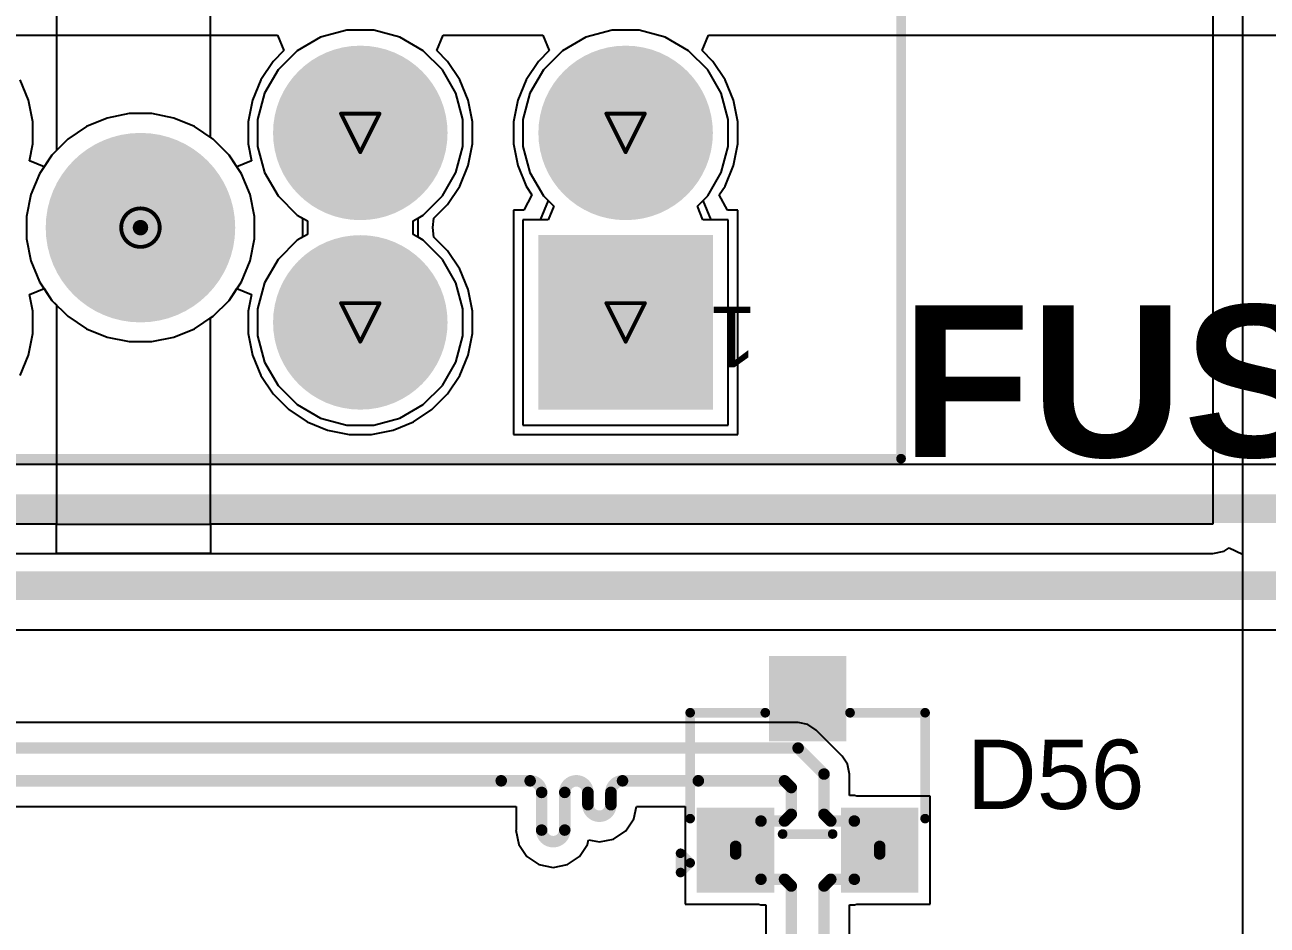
# Model space of a CAD drawing. Header units: inches. Extents: x 0 to 5379, y 0 to 5429.
# Drawn here: x 222.07 to 238.45, y 17.57 to 29.45 of the extents above; entities that cross this region are included whole.
import ezdxf

# ---------------------------------------------------------------- set-up
doc = ezdxf.new("R2010")
doc.units = ezdxf.units.IN
for name, color, linetype in [('Bottom Layer', 5, 'Continuous'), ('Bottom Solder', 6, 'Continuous'), ('Drill Drawing', 1, 'Continuous'), ('GND01', 16, 'Continuous'), ('GND02', 76, 'Continuous'), ('Multi-Layer', 9, 'Continuous'), ('Pad Holes', 156, 'Continuous'), ('PWR', 156, 'Continuous'), ('SIG 01', 90, 'Continuous'), ('Top Layer', 1, 'Continuous'), ('Top Overlay', 2, 'Continuous'), ('Top Paste', 8, 'Continuous'), ('Top Solder', 216, 'Continuous')]:
    doc.layers.add(name, color=color, linetype=linetype)
doc.styles.add('Arial', font='', dxfattribs={"height": 0.2})
doc.styles.add('Arial_Bold', font='', dxfattribs={"height": 0.2})
doc.styles.get('Arial').set_extended_font_data('Arial')
doc.styles.get('Arial_Bold').set_extended_font_data('Arial', bold=True)

# ---------------------------------------------------------------- blocks, each defined once
blk = doc.blocks.new('178_6165_0002_15')
at = {"layer": 'Bottom Layer'}
blk.add_hatch(color=5, dxfattribs=at).paths.add_polyline_path([(-7.5, 2.35), (-5.3, 2.35), (-5.3, 0.15), (-7.5, 0.15)])
h = blk.add_hatch(color=5, dxfattribs=at)
edge = h.paths.add_edge_path()
edge.add_arc((-2.9, 1.25), 1.1, 0, 360)
h = blk.add_hatch(color=5, dxfattribs=at)
edge = h.paths.add_edge_path()
edge.add_arc((-6.4, -1.25), 1.1, 0, 360)
h = blk.add_hatch(color=5, dxfattribs=at)
edge = h.paths.add_edge_path()
edge.add_arc((-2.9, -1.25), 1.1, 0, 360)
at = {"layer": 'Bottom Solder'}
blk.add_hatch(color=6, dxfattribs=at).paths.add_polyline_path([(-7.551, 2.401), (-5.249, 2.401), (-5.249, 0.099), (-7.551, 0.099)])
h = blk.add_hatch(color=6, dxfattribs=at)
edge = h.paths.add_edge_path()
edge.add_arc((-2.9, 1.25), 1.151, 0, 360)
h = blk.add_hatch(color=6, dxfattribs=at)
edge = h.paths.add_edge_path()
edge.add_arc((0, 0), 0.102, 0, 360)
h = blk.add_hatch(color=6, dxfattribs=at)
edge = h.paths.add_edge_path()
edge.add_arc((-6.4, -1.25), 1.151, 0, 360)
h = blk.add_hatch(color=6, dxfattribs=at)
edge = h.paths.add_edge_path()
edge.add_arc((-2.9, -1.25), 1.151, 0, 360)
at = {"layer": 'GND01'}
blk.add_hatch(color=16, dxfattribs=at).paths.add_polyline_path([(-7.5, 2.35), (-5.3, 2.35), (-5.3, 0.15), (-7.5, 0.15)])
h = blk.add_hatch(color=16, dxfattribs=at)
edge = h.paths.add_edge_path()
edge.add_arc((-2.9, 1.25), 1.1, 0, 360)
h = blk.add_hatch(color=16, dxfattribs=at)
edge = h.paths.add_edge_path()
edge.add_arc((-6.4, -1.25), 1.1, 0, 360)
h = blk.add_hatch(color=16, dxfattribs=at)
edge = h.paths.add_edge_path()
edge.add_arc((-2.9, -1.25), 1.1, 0, 360)
at = {"layer": 'GND02'}
blk.add_hatch(color=76, dxfattribs=at).paths.add_polyline_path([(-7.5, 2.35), (-5.3, 2.35), (-5.3, 0.15), (-7.5, 0.15)])
h = blk.add_hatch(color=76, dxfattribs=at)
edge = h.paths.add_edge_path()
edge.add_arc((-2.9, 1.25), 1.1, 0, 360)
h = blk.add_hatch(color=76, dxfattribs=at)
edge = h.paths.add_edge_path()
edge.add_arc((-6.4, -1.25), 1.1, 0, 360)
h = blk.add_hatch(color=76, dxfattribs=at)
edge = h.paths.add_edge_path()
edge.add_arc((-2.9, -1.25), 1.1, 0, 360)
at = {"layer": 'Multi-Layer'}
blk.add_hatch(color=9, dxfattribs=at).paths.add_polyline_path([(-7.5, 2.35), (-5.3, 2.35), (-5.3, 0.15), (-7.5, 0.15)])
h = blk.add_hatch(color=9, dxfattribs=at)
edge = h.paths.add_edge_path()
edge.add_arc((-2.9, 1.25), 1.1, 0, 360)
h = blk.add_hatch(color=9, dxfattribs=at)
edge = h.paths.add_edge_path()
edge.add_arc((-6.4, -1.25), 1.1, 0, 360)
h = blk.add_hatch(color=9, dxfattribs=at)
edge = h.paths.add_edge_path()
edge.add_arc((-2.9, -1.25), 1.1, 0, 360)
at = {"layer": 'Pad Holes'}
h = blk.add_hatch(color=7, dxfattribs=at)
edge = h.paths.add_edge_path()
edge.add_arc((-6.4, 1.25), 0.75, 0, 360)
h = blk.add_hatch(color=7, dxfattribs=at)
edge = h.paths.add_edge_path()
edge.add_arc((-2.9, 1.25), 0.75, 0, 360)
h = blk.add_hatch(color=7, dxfattribs=at)
edge = h.paths.add_edge_path()
edge.add_arc((0, 0), 1.25, 0, 360)
h = blk.add_hatch(color=7, dxfattribs=at)
edge = h.paths.add_edge_path()
edge.add_arc((-6.4, -1.25), 0.75, 0, 360)
h = blk.add_hatch(color=7, dxfattribs=at)
edge = h.paths.add_edge_path()
edge.add_arc((-2.9, -1.25), 0.75, 0, 360)
at = {"layer": 'PWR'}
blk.add_hatch(color=156, dxfattribs=at).paths.add_polyline_path([(-7.5, 2.35), (-5.3, 2.35), (-5.3, 0.15), (-7.5, 0.15)])
h = blk.add_hatch(color=156, dxfattribs=at)
edge = h.paths.add_edge_path()
edge.add_arc((-2.9, 1.25), 1.1, 0, 360)
h = blk.add_hatch(color=156, dxfattribs=at)
edge = h.paths.add_edge_path()
edge.add_arc((-6.4, -1.25), 1.1, 0, 360)
h = blk.add_hatch(color=156, dxfattribs=at)
edge = h.paths.add_edge_path()
edge.add_arc((-2.9, -1.25), 1.1, 0, 360)
at = {"layer": 'SIG 01'}
blk.add_hatch(color=90, dxfattribs=at).paths.add_polyline_path([(-7.5, 2.35), (-5.3, 2.35), (-5.3, 0.15), (-7.5, 0.15)])
h = blk.add_hatch(color=90, dxfattribs=at)
edge = h.paths.add_edge_path()
edge.add_arc((-2.9, 1.25), 1.1, 0, 360)
h = blk.add_hatch(color=90, dxfattribs=at)
edge = h.paths.add_edge_path()
edge.add_arc((-6.4, -1.25), 1.1, 0, 360)
h = blk.add_hatch(color=90, dxfattribs=at)
edge = h.paths.add_edge_path()
edge.add_arc((-2.9, -1.25), 1.1, 0, 360)
at = {"layer": 'Top Layer'}
blk.add_hatch(color=1, dxfattribs=at).paths.add_polyline_path([(-7.5, 2.35), (-5.3, 2.35), (-5.3, 0.15), (-7.5, 0.15)])
h = blk.add_hatch(color=1, dxfattribs=at)
edge = h.paths.add_edge_path()
edge.add_arc((-2.9, 1.25), 1.1, 0, 360)
h = blk.add_hatch(color=1, dxfattribs=at)
edge = h.paths.add_edge_path()
edge.add_arc((-6.4, -1.25), 1.1, 0, 360)
h = blk.add_hatch(color=1, dxfattribs=at)
edge = h.paths.add_edge_path()
edge.add_arc((-2.9, -1.25), 1.1, 0, 360)
at = {"layer": 'Top Solder'}
blk.add_hatch(color=216, dxfattribs=at).paths.add_polyline_path([(-7.551, 2.401), (-5.249, 2.401), (-5.249, 0.099), (-7.551, 0.099)])
h = blk.add_hatch(color=216, dxfattribs=at)
edge = h.paths.add_edge_path()
edge.add_arc((-2.9, 1.25), 1.151, 0, 360)
h = blk.add_hatch(color=216, dxfattribs=at)
edge = h.paths.add_edge_path()
edge.add_arc((0, 0), 0.102, 0, 360)
h = blk.add_hatch(color=216, dxfattribs=at)
edge = h.paths.add_edge_path()
edge.add_arc((-6.4, -1.25), 1.151, 0, 360)
h = blk.add_hatch(color=216, dxfattribs=at)
edge = h.paths.add_edge_path()
edge.add_arc((-2.9, -1.25), 1.151, 0, 360)
at = {"layer": 'Top Overlay'}
for points in [[(10.033, 3.048, 0.127, 0.127, 0), (-10.033, 3.048, 0.127, 0.127, 0)], [(-10.033, 3.048, 0.127, 0.127, 0), (-10.033, -3.048, 0.127, 0.127, 0)]]:
    blk.add_lwpolyline(points, format="xyseb", dxfattribs=at)
blk.add_lwpolyline([(-10.065, 3.048, 0.0635, 0.0635, 1), (-10.001, 3.048, 0.0635, 0.0635, 1)], format="xyseb", close=True, dxfattribs=at)
blk.add_lwpolyline([(-10.065, 3.048, 0.0635, 0.0635, 1), (-10.001, 3.048, 0.0635, 0.0635, 1)], format="xyseb", close=True, dxfattribs=at)
at = {"layer": 'Top Overlay', "style": 'Arial'}
blk.add_text('1', height=0.8, dxfattribs=at).set_placement((-8.128, 1.041))
blk = doc.blocks.new('SOT_23_880')
at = {"layer": 'Top Layer'}
for points in [[(-0.41, 1.46), (0.41, 1.46), (0.41, 0.54), (-0.41, 0.54)], [(-1.36, -0.54), (-0.54, -0.54), (-0.54, -1.46), (-1.36, -1.46)], [(0.54, -0.54), (1.36, -0.54), (1.36, -1.46), (0.54, -1.46)]]:
    blk.add_hatch(color=1, dxfattribs=at).paths.add_polyline_path(points)
at = {"layer": 'Top Paste'}
for points in [[(-0.41, 1.46), (0.41, 1.46), (0.41, 0.54), (-0.41, 0.54)], [(-1.36, -0.54), (-0.54, -0.54), (-0.54, -1.46), (-1.36, -1.46)], [(0.54, -0.54), (1.36, -0.54), (1.36, -1.46), (0.54, -1.46)]]:
    blk.add_hatch(color=8, dxfattribs=at).paths.add_polyline_path(points)
at = {"layer": 'Top Solder'}
for points in [[(-0.512, 1.562), (0.512, 1.562), (0.512, 0.438), (-0.512, 0.438)], [(-1.462, -0.438), (-0.438, -0.438), (-0.438, -1.562), (-1.462, -1.562)], [(0.438, -0.438), (1.462, -0.438), (1.462, -1.562), (0.438, -1.562)]]:
    blk.add_hatch(color=216, dxfattribs=at).paths.add_polyline_path(points)
at = {"layer": 'Top Overlay'}
for points in [[(-1.549, -0.584, 0.127, 0.127, 0), (-1.549, 0.813, 0.127, 0.127, 0)], [(-1.549, 0.813, 0.127, 0.127, 0), (-0.559, 0.813, 0.127, 0.127, 0)], [(0.559, 0.813, 0.127, 0.127, 0), (1.549, 0.813, 0.127, 0.127, 0)], [(1.549, -0.584, 0.127, 0.127, 0), (1.549, 0.813, 0.127, 0.127, 0)], [(-0.33, -0.787, 0.127, 0.127, 0), (0.33, -0.787, 0.127, 0.127, 0)], [(-1.676, -1.041, 0.127, 0.127, 0), (-1.549, -1.168, 0.127, 0.127, 0)], [(-1.676, -1.295, 0.127, 0.127, 0), (-1.676, -1.041, 0.127, 0.127, 0)], [(-1.676, -1.295, 0.127, 0.127, 0), (-1.549, -1.168, 0.127, 0.127, 0)]]:
    blk.add_lwpolyline(points, format="xyseb", dxfattribs=at)
for points in [[(-1.581, 0.813, 0.0635, 0.0635, 1), (-1.518, 0.813, 0.0635, 0.0635, 1)], [(-1.581, 0.813, 0.0635, 0.0635, 1), (-1.518, 0.813, 0.0635, 0.0635, 1)], [(-0.591, 0.813, 0.0635, 0.0635, 1), (-0.527, 0.813, 0.0635, 0.0635, 1)], [(0.527, 0.813, 0.0635, 0.0635, 1), (0.591, 0.813, 0.0635, 0.0635, 1)], [(1.518, 0.813, 0.0635, 0.0635, 1), (1.581, 0.813, 0.0635, 0.0635, 1)], [(1.518, 0.813, 0.0635, 0.0635, 1), (1.581, 0.813, 0.0635, 0.0635, 1)], [(-1.581, -0.584, 0.0635, 0.0635, 1), (-1.518, -0.584, 0.0635, 0.0635, 1)], [(1.518, -0.584, 0.0635, 0.0635, 1), (1.581, -0.584, 0.0635, 0.0635, 1)], [(-0.362, -0.787, 0.0635, 0.0635, 1), (-0.298, -0.787, 0.0635, 0.0635, 1)], [(0.298, -0.787, 0.0635, 0.0635, 1), (0.362, -0.787, 0.0635, 0.0635, 1)], [(-1.708, -1.041, 0.0635, 0.0635, 1), (-1.645, -1.041, 0.0635, 0.0635, 1)], [(-1.708, -1.041, 0.0635, 0.0635, 1), (-1.645, -1.041, 0.0635, 0.0635, 1)], [(-1.581, -1.168, 0.0635, 0.0635, 1), (-1.518, -1.168, 0.0635, 0.0635, 1)], [(-1.581, -1.168, 0.0635, 0.0635, 1), (-1.518, -1.168, 0.0635, 0.0635, 1)], [(-1.708, -1.295, 0.0635, 0.0635, 1), (-1.645, -1.295, 0.0635, 0.0635, 1)], [(-1.708, -1.295, 0.0635, 0.0635, 1), (-1.645, -1.295, 0.0635, 0.0635, 1)]]:
    blk.add_lwpolyline(points, format="xyseb", close=True, dxfattribs=at)

msp = doc.modelspace()

# ---------------------------------------------------------------- linework, layer by layer
at = {"layer": 'Bottom Layer'}
for p, q in [((226.314, 29.375), (225.969, 29.283)), ((226.67, 29.375), (226.314, 29.375)), ((227.014, 29.283), (226.67, 29.375)), ((229.814, 29.375), (229.469, 29.283)), ((230.17, 29.375), (229.814, 29.375)), ((230.515, 29.283), (230.17, 29.375)), ((225.969, 29.283), (225.66, 29.104)), ((227.323, 29.104), (227.014, 29.283)), ((229.469, 29.283), (229.161, 29.104)), ((230.823, 29.104), (230.515, 29.283)), ((225.66, 29.104), (225.408, 28.852)), ((227.575, 28.852), (227.323, 29.104)), ((229.161, 29.104), (228.908, 28.852)), ((231.075, 28.852), (230.823, 29.104)), ((225.408, 28.852), (225.23, 28.544)), ((227.754, 28.544), (227.575, 28.852)), ((228.908, 28.852), (228.73, 28.544)), ((231.254, 28.544), (231.075, 28.852)), ((225.23, 28.544), (225.138, 28.199)), ((227.846, 28.199), (227.754, 28.544)), ((228.73, 28.544), (228.638, 28.199)), ((231.346, 28.199), (231.254, 28.544)), ((223.153, 28.217), (222.879, 28.104)), ((223.444, 28.275), (223.153, 28.217)), ((223.74, 28.275), (223.444, 28.275)), ((224.031, 28.217), (223.74, 28.275)), ((224.304, 28.104), (224.031, 28.217)), ((225.138, 28.199), (225.138, 27.843)), ((227.846, 27.843), (227.846, 28.199)), ((228.638, 28.199), (228.638, 27.843)), ((231.346, 27.843), (231.346, 28.199)), ((222.879, 28.104), (222.633, 27.939)), ((224.551, 27.939), (224.304, 28.104)), ((222.633, 27.939), (222.424, 27.729)), ((224.76, 27.729), (224.551, 27.939)), ((222.424, 27.729), (222.259, 27.483)), ((224.925, 27.483), (224.76, 27.729)), ((225.138, 27.843), (225.23, 27.498)), ((227.754, 27.498), (227.846, 27.843)), ((228.638, 27.843), (228.73, 27.498)), ((231.254, 27.498), (231.346, 27.843)), ((222.259, 27.483), (222.146, 27.209)), ((225.038, 27.209), (224.925, 27.483)), ((225.23, 27.498), (225.408, 27.19)), ((227.575, 27.19), (227.754, 27.498)), ((228.73, 27.498), (228.908, 27.19)), ((231.075, 27.19), (231.254, 27.498)), ((222.146, 27.209), (222.088, 26.919)), ((225.096, 26.919), (225.038, 27.209)), ((225.408, 27.19), (225.66, 26.937)), ((227.323, 26.937), (227.575, 27.19)), ((228.908, 27.19), (229.045, 27.053)), ((229.045, 27.053), (228.972, 26.875)), ((230.938, 27.053), (231.075, 27.19)), ((231.012, 26.875), (230.938, 27.053)), ((222.088, 26.919), (222.088, 26.623)), ((225.096, 26.623), (225.096, 26.919)), ((225.66, 26.937), (225.795, 26.86)), ((227.189, 26.86), (227.323, 26.937)), ((225.795, 26.86), (225.795, 26.682)), ((227.189, 26.682), (227.189, 26.86)), ((228.972, 26.875), (228.638, 26.875)), ((228.638, 26.875), (228.638, 24.167)), ((231.346, 26.875), (231.012, 26.875)), ((231.346, 24.167), (231.346, 26.875)), ((222.088, 26.623), (222.146, 26.332)), ((225.038, 26.332), (225.096, 26.623)), ((225.66, 26.604), (225.408, 26.352)), ((225.795, 26.682), (225.66, 26.604)), ((227.323, 26.604), (227.189, 26.682)), ((227.575, 26.352), (227.323, 26.604)), ((222.146, 26.332), (222.259, 26.058)), ((224.925, 26.058), (225.038, 26.332)), ((225.408, 26.352), (225.23, 26.043)), ((227.754, 26.043), (227.575, 26.352)), ((222.259, 26.058), (222.424, 25.812)), ((224.76, 25.812), (224.925, 26.058)), ((225.23, 26.043), (225.138, 25.699)), ((227.846, 25.699), (227.754, 26.043)), ((222.424, 25.812), (222.633, 25.602)), ((224.551, 25.602), (224.76, 25.812)), ((222.633, 25.602), (222.879, 25.438)), ((224.304, 25.438), (224.551, 25.602)), ((225.138, 25.699), (225.138, 25.343)), ((227.846, 25.343), (227.846, 25.699)), ((222.879, 25.438), (223.153, 25.324)), ((224.031, 25.324), (224.304, 25.438)), ((223.153, 25.324), (223.444, 25.267)), ((223.444, 25.267), (223.74, 25.267)), ((223.74, 25.267), (224.031, 25.324)), ((225.138, 25.343), (225.23, 24.998)), ((227.754, 24.998), (227.846, 25.343)), ((225.23, 24.998), (225.408, 24.689)), ((227.575, 24.689), (227.754, 24.998)), ((225.408, 24.689), (225.66, 24.437)), ((227.323, 24.437), (227.575, 24.689)), ((225.66, 24.437), (225.969, 24.259)), ((227.014, 24.259), (227.323, 24.437)), ((225.969, 24.259), (226.314, 24.167)), ((226.67, 24.167), (227.014, 24.259)), ((226.314, 24.167), (226.67, 24.167)), ((228.638, 24.167), (231.346, 24.167))]:
    msp.add_line(p, q, dxfattribs=at)
at = {"layer": 'Drill Drawing'}
for points in [[(226.238, 28.275, 0.0508, 0.0508, 0), (226.746, 28.275, 0.0508, 0.0508, 0)], [(226.238, 28.275, 0.0508, 0.0508, 0), (226.492, 27.767, 0.0508, 0.0508, 0)], [(226.492, 27.767, 0.0508, 0.0508, 0), (226.746, 28.275, 0.0508, 0.0508, 0)], [(229.738, 28.275, 0.0508, 0.0508, 0), (230.246, 28.275, 0.0508, 0.0508, 0)], [(229.738, 28.275, 0.0508, 0.0508, 0), (229.992, 27.767, 0.0508, 0.0508, 0)], [(229.992, 27.767, 0.0508, 0.0508, 0), (230.246, 28.275, 0.0508, 0.0508, 0)], [(226.238, 25.775, 0.0508, 0.0508, 0), (226.746, 25.775, 0.0508, 0.0508, 0)], [(226.238, 25.775, 0.0508, 0.0508, 0), (226.492, 25.267, 0.0508, 0.0508, 0)], [(226.492, 25.267, 0.0508, 0.0508, 0), (226.746, 25.775, 0.0508, 0.0508, 0)], [(229.738, 25.775, 0.0508, 0.0508, 0), (230.246, 25.775, 0.0508, 0.0508, 0)], [(229.738, 25.775, 0.0508, 0.0508, 0), (229.992, 25.267, 0.0508, 0.0508, 0)], [(229.992, 25.267, 0.0508, 0.0508, 0), (230.246, 25.775, 0.0508, 0.0508, 0)]]:
    msp.add_lwpolyline(points, format="xyseb", dxfattribs=at)
for points in [[(226.225, 28.275, 0.0254, 0.0254, 1), (226.25, 28.275, 0.0254, 0.0254, 1)], [(226.225, 28.275, 0.0254, 0.0254, 1), (226.25, 28.275, 0.0254, 0.0254, 1)], [(226.733, 28.275, 0.0254, 0.0254, 1), (226.758, 28.275, 0.0254, 0.0254, 1)], [(226.733, 28.275, 0.0254, 0.0254, 1), (226.758, 28.275, 0.0254, 0.0254, 1)], [(229.725, 28.275, 0.0254, 0.0254, 1), (229.751, 28.275, 0.0254, 0.0254, 1)], [(229.725, 28.275, 0.0254, 0.0254, 1), (229.751, 28.275, 0.0254, 0.0254, 1)], [(230.233, 28.275, 0.0254, 0.0254, 1), (230.259, 28.275, 0.0254, 0.0254, 1)], [(230.233, 28.275, 0.0254, 0.0254, 1), (230.259, 28.275, 0.0254, 0.0254, 1)], [(226.479, 27.767, 0.0254, 0.0254, 1), (226.504, 27.767, 0.0254, 0.0254, 1)], [(226.479, 27.767, 0.0254, 0.0254, 1), (226.504, 27.767, 0.0254, 0.0254, 1)], [(229.979, 27.767, 0.0254, 0.0254, 1), (230.005, 27.767, 0.0254, 0.0254, 1)], [(229.979, 27.767, 0.0254, 0.0254, 1), (230.005, 27.767, 0.0254, 0.0254, 1)], [(223.846, 26.771, 0.0508, 0.0508, 1), (223.338, 26.771, 0.0508, 0.0508, 1)], [(223.325, 26.771, 0.0254, 0.0254, 1), (223.351, 26.771, 0.0254, 0.0254, 1)], [(223.833, 26.771, 0.0254, 0.0254, 1), (223.859, 26.771, 0.0254, 0.0254, 1)], [(226.225, 25.775, 0.0254, 0.0254, 1), (226.25, 25.775, 0.0254, 0.0254, 1)], [(226.225, 25.775, 0.0254, 0.0254, 1), (226.25, 25.775, 0.0254, 0.0254, 1)], [(226.733, 25.775, 0.0254, 0.0254, 1), (226.758, 25.775, 0.0254, 0.0254, 1)], [(226.733, 25.775, 0.0254, 0.0254, 1), (226.758, 25.775, 0.0254, 0.0254, 1)], [(229.725, 25.775, 0.0254, 0.0254, 1), (229.751, 25.775, 0.0254, 0.0254, 1)], [(229.725, 25.775, 0.0254, 0.0254, 1), (229.751, 25.775, 0.0254, 0.0254, 1)], [(230.233, 25.775, 0.0254, 0.0254, 1), (230.259, 25.775, 0.0254, 0.0254, 1)], [(230.233, 25.775, 0.0254, 0.0254, 1), (230.259, 25.775, 0.0254, 0.0254, 1)], [(226.479, 25.267, 0.0254, 0.0254, 1), (226.504, 25.267, 0.0254, 0.0254, 1)], [(226.479, 25.267, 0.0254, 0.0254, 1), (226.504, 25.267, 0.0254, 0.0254, 1)], [(229.979, 25.267, 0.0254, 0.0254, 1), (230.005, 25.267, 0.0254, 0.0254, 1)], [(229.979, 25.267, 0.0254, 0.0254, 1), (230.005, 25.267, 0.0254, 0.0254, 1)]]:
    msp.add_lwpolyline(points, format="xyseb", close=True, dxfattribs=at)
at = {"layer": 'GND01'}
for p, q in [((226.314, 29.375), (225.969, 29.283)), ((226.67, 29.375), (226.314, 29.375)), ((227.014, 29.283), (226.67, 29.375)), ((229.814, 29.375), (229.469, 29.283)), ((230.17, 29.375), (229.814, 29.375)), ((230.515, 29.283), (230.17, 29.375)), ((225.969, 29.283), (225.66, 29.104)), ((227.323, 29.104), (227.014, 29.283)), ((229.469, 29.283), (229.161, 29.104)), ((230.823, 29.104), (230.515, 29.283)), ((225.66, 29.104), (225.408, 28.852)), ((227.575, 28.852), (227.323, 29.104)), ((229.161, 29.104), (228.908, 28.852)), ((231.075, 28.852), (230.823, 29.104)), ((225.408, 28.852), (225.23, 28.544)), ((227.754, 28.544), (227.575, 28.852)), ((228.908, 28.852), (228.73, 28.544)), ((231.254, 28.544), (231.075, 28.852)), ((225.23, 28.544), (225.138, 28.199)), ((227.846, 28.199), (227.754, 28.544)), ((228.73, 28.544), (228.638, 28.199)), ((231.346, 28.199), (231.254, 28.544)), ((223.153, 28.217), (222.879, 28.104)), ((223.444, 28.275), (223.153, 28.217)), ((223.74, 28.275), (223.444, 28.275)), ((224.031, 28.217), (223.74, 28.275)), ((224.304, 28.104), (224.031, 28.217)), ((225.138, 28.199), (225.138, 27.843)), ((227.846, 27.843), (227.846, 28.199)), ((228.638, 28.199), (228.638, 27.843)), ((231.346, 27.843), (231.346, 28.199)), ((222.879, 28.104), (222.633, 27.939)), ((224.551, 27.939), (224.304, 28.104)), ((222.633, 27.939), (222.424, 27.729)), ((224.76, 27.729), (224.551, 27.939)), ((222.424, 27.729), (222.259, 27.483)), ((224.925, 27.483), (224.76, 27.729)), ((225.138, 27.843), (225.23, 27.498)), ((227.754, 27.498), (227.846, 27.843)), ((228.638, 27.843), (228.73, 27.498)), ((231.254, 27.498), (231.346, 27.843)), ((222.259, 27.483), (222.146, 27.209)), ((225.038, 27.209), (224.925, 27.483)), ((225.23, 27.498), (225.408, 27.19)), ((227.575, 27.19), (227.754, 27.498)), ((228.73, 27.498), (228.908, 27.19)), ((231.075, 27.19), (231.254, 27.498)), ((222.146, 27.209), (222.088, 26.919)), ((225.096, 26.919), (225.038, 27.209)), ((225.408, 27.19), (225.66, 26.937)), ((227.323, 26.937), (227.575, 27.19)), ((228.969, 27.129), (228.864, 26.875)), ((228.908, 27.19), (228.969, 27.129)), ((231.015, 27.129), (231.075, 27.19)), ((231.12, 26.875), (231.015, 27.129)), ((222.088, 26.919), (222.088, 26.623)), ((225.096, 26.623), (225.096, 26.919)), ((225.66, 26.937), (225.729, 26.898)), ((225.729, 26.898), (225.729, 26.644)), ((227.255, 26.898), (227.323, 26.937)), ((227.255, 26.644), (227.255, 26.898)), ((228.864, 26.875), (228.638, 26.875)), ((228.638, 26.875), (228.638, 24.167)), ((231.346, 26.875), (231.12, 26.875)), ((231.346, 24.167), (231.346, 26.875)), ((222.088, 26.623), (222.146, 26.332)), ((225.038, 26.332), (225.096, 26.623)), ((225.66, 26.604), (225.408, 26.352)), ((225.729, 26.644), (225.66, 26.604)), ((227.323, 26.604), (227.255, 26.644)), ((227.575, 26.352), (227.323, 26.604)), ((222.146, 26.332), (222.259, 26.058)), ((224.925, 26.058), (225.038, 26.332)), ((225.408, 26.352), (225.23, 26.043)), ((227.754, 26.043), (227.575, 26.352)), ((222.259, 26.058), (222.424, 25.812)), ((224.76, 25.812), (224.925, 26.058)), ((225.23, 26.043), (225.138, 25.699)), ((227.846, 25.699), (227.754, 26.043)), ((222.424, 25.812), (222.633, 25.602)), ((224.551, 25.602), (224.76, 25.812)), ((222.633, 25.602), (222.879, 25.438)), ((224.304, 25.438), (224.551, 25.602)), ((225.138, 25.699), (225.138, 25.343)), ((227.846, 25.343), (227.846, 25.699)), ((222.879, 25.438), (223.153, 25.324)), ((224.031, 25.324), (224.304, 25.438)), ((223.153, 25.324), (223.444, 25.267)), ((223.444, 25.267), (223.74, 25.267)), ((223.74, 25.267), (224.031, 25.324)), ((225.138, 25.343), (225.23, 24.998)), ((227.754, 24.998), (227.846, 25.343)), ((225.23, 24.998), (225.408, 24.689)), ((227.575, 24.689), (227.754, 24.998)), ((225.408, 24.689), (225.66, 24.437)), ((227.323, 24.437), (227.575, 24.689)), ((225.66, 24.437), (225.969, 24.259)), ((227.014, 24.259), (227.323, 24.437)), ((225.969, 24.259), (226.314, 24.167)), ((226.67, 24.167), (227.014, 24.259)), ((226.314, 24.167), (226.67, 24.167)), ((228.638, 24.167), (231.346, 24.167))]:
    msp.add_line(p, q, dxfattribs=at)
at = {"layer": 'GND02'}
for p, q in [((226.314, 29.375), (225.969, 29.283)), ((226.67, 29.375), (226.314, 29.375)), ((227.014, 29.283), (226.67, 29.375)), ((229.814, 29.375), (229.469, 29.283)), ((230.17, 29.375), (229.814, 29.375)), ((230.515, 29.283), (230.17, 29.375)), ((225.969, 29.283), (225.66, 29.104)), ((227.323, 29.104), (227.014, 29.283)), ((229.469, 29.283), (229.161, 29.104)), ((230.823, 29.104), (230.515, 29.283)), ((225.66, 29.104), (225.408, 28.852)), ((227.575, 28.852), (227.323, 29.104)), ((229.161, 29.104), (228.908, 28.852)), ((231.075, 28.852), (230.823, 29.104)), ((225.408, 28.852), (225.23, 28.544)), ((227.754, 28.544), (227.575, 28.852)), ((228.908, 28.852), (228.73, 28.544)), ((231.254, 28.544), (231.075, 28.852)), ((225.23, 28.544), (225.138, 28.199)), ((227.846, 28.199), (227.754, 28.544)), ((228.73, 28.544), (228.638, 28.199)), ((231.346, 28.199), (231.254, 28.544)), ((223.153, 28.217), (222.879, 28.104)), ((223.444, 28.275), (223.153, 28.217)), ((223.74, 28.275), (223.444, 28.275)), ((224.031, 28.217), (223.74, 28.275)), ((224.304, 28.104), (224.031, 28.217)), ((225.138, 28.199), (225.138, 27.843)), ((227.846, 27.843), (227.846, 28.199)), ((228.638, 28.199), (228.638, 27.843)), ((231.346, 27.843), (231.346, 28.199)), ((222.879, 28.104), (222.633, 27.939)), ((224.551, 27.939), (224.304, 28.104)), ((222.633, 27.939), (222.424, 27.729)), ((224.76, 27.729), (224.551, 27.939)), ((222.424, 27.729), (222.259, 27.483)), ((224.925, 27.483), (224.76, 27.729)), ((225.138, 27.843), (225.23, 27.498)), ((227.754, 27.498), (227.846, 27.843)), ((228.638, 27.843), (228.73, 27.498)), ((231.254, 27.498), (231.346, 27.843)), ((222.259, 27.483), (222.146, 27.209)), ((225.038, 27.209), (224.925, 27.483)), ((225.23, 27.498), (225.408, 27.19)), ((227.575, 27.19), (227.754, 27.498)), ((228.73, 27.498), (228.908, 27.19)), ((231.075, 27.19), (231.254, 27.498)), ((222.146, 27.209), (222.088, 26.919)), ((225.096, 26.919), (225.038, 27.209)), ((225.408, 27.19), (225.66, 26.937)), ((227.323, 26.937), (227.575, 27.19)), ((228.969, 27.129), (228.864, 26.875)), ((228.908, 27.19), (228.969, 27.129)), ((231.015, 27.129), (231.075, 27.19)), ((231.12, 26.875), (231.015, 27.129)), ((222.088, 26.919), (222.088, 26.623)), ((225.096, 26.623), (225.096, 26.919)), ((225.66, 26.937), (225.729, 26.898)), ((225.729, 26.898), (225.729, 26.644)), ((227.255, 26.898), (227.323, 26.937)), ((227.255, 26.644), (227.255, 26.898)), ((228.864, 26.875), (228.638, 26.875)), ((228.638, 26.875), (228.638, 24.167)), ((231.346, 26.875), (231.12, 26.875)), ((231.346, 24.167), (231.346, 26.875)), ((222.088, 26.623), (222.146, 26.332)), ((225.038, 26.332), (225.096, 26.623)), ((225.66, 26.604), (225.408, 26.352)), ((225.729, 26.644), (225.66, 26.604)), ((227.323, 26.604), (227.255, 26.644)), ((227.575, 26.352), (227.323, 26.604)), ((222.146, 26.332), (222.259, 26.058)), ((224.925, 26.058), (225.038, 26.332)), ((225.408, 26.352), (225.23, 26.043)), ((227.754, 26.043), (227.575, 26.352)), ((222.259, 26.058), (222.424, 25.812)), ((224.76, 25.812), (224.925, 26.058)), ((225.23, 26.043), (225.138, 25.699)), ((227.846, 25.699), (227.754, 26.043)), ((222.424, 25.812), (222.633, 25.602)), ((224.551, 25.602), (224.76, 25.812)), ((222.633, 25.602), (222.879, 25.438)), ((224.304, 25.438), (224.551, 25.602)), ((225.138, 25.699), (225.138, 25.343)), ((227.846, 25.343), (227.846, 25.699)), ((222.879, 25.438), (223.153, 25.324)), ((224.031, 25.324), (224.304, 25.438)), ((223.153, 25.324), (223.444, 25.267)), ((223.444, 25.267), (223.74, 25.267)), ((223.74, 25.267), (224.031, 25.324)), ((225.138, 25.343), (225.23, 24.998)), ((227.754, 24.998), (227.846, 25.343)), ((225.23, 24.998), (225.408, 24.689)), ((227.575, 24.689), (227.754, 24.998)), ((225.408, 24.689), (225.66, 24.437)), ((227.323, 24.437), (227.575, 24.689)), ((225.66, 24.437), (225.969, 24.259)), ((227.014, 24.259), (227.323, 24.437)), ((225.969, 24.259), (226.314, 24.167)), ((226.67, 24.167), (227.014, 24.259)), ((226.314, 24.167), (226.67, 24.167)), ((228.638, 24.167), (231.346, 24.167))]:
    msp.add_line(p, q, dxfattribs=at)
at = {"layer": 'PWR'}
for p, q in [((226.314, 29.375), (225.969, 29.283)), ((226.67, 29.375), (226.314, 29.375)), ((227.014, 29.283), (226.67, 29.375)), ((229.814, 29.375), (229.469, 29.283)), ((230.17, 29.375), (229.814, 29.375)), ((230.515, 29.283), (230.17, 29.375)), ((225.969, 29.283), (225.66, 29.104)), ((227.323, 29.104), (227.014, 29.283)), ((229.469, 29.283), (229.161, 29.104)), ((230.823, 29.104), (230.515, 29.283)), ((225.66, 29.104), (225.408, 28.852)), ((227.575, 28.852), (227.323, 29.104)), ((229.161, 29.104), (228.908, 28.852)), ((231.075, 28.852), (230.823, 29.104)), ((225.408, 28.852), (225.23, 28.544)), ((227.754, 28.544), (227.575, 28.852)), ((228.908, 28.852), (228.73, 28.544)), ((231.254, 28.544), (231.075, 28.852)), ((225.23, 28.544), (225.138, 28.199)), ((227.846, 28.199), (227.754, 28.544)), ((228.73, 28.544), (228.638, 28.199)), ((231.346, 28.199), (231.254, 28.544)), ((223.153, 28.217), (222.879, 28.104)), ((223.444, 28.275), (223.153, 28.217)), ((223.74, 28.275), (223.444, 28.275)), ((224.031, 28.217), (223.74, 28.275)), ((224.304, 28.104), (224.031, 28.217)), ((225.138, 28.199), (225.138, 27.843)), ((227.846, 27.843), (227.846, 28.199)), ((228.638, 28.199), (228.638, 27.843)), ((231.346, 27.843), (231.346, 28.199)), ((222.879, 28.104), (222.633, 27.939)), ((224.551, 27.939), (224.304, 28.104)), ((222.633, 27.939), (222.424, 27.729)), ((224.76, 27.729), (224.551, 27.939)), ((222.424, 27.729), (222.259, 27.483)), ((224.925, 27.483), (224.76, 27.729)), ((225.138, 27.843), (225.23, 27.498)), ((227.754, 27.498), (227.846, 27.843)), ((228.638, 27.843), (228.73, 27.498)), ((231.254, 27.498), (231.346, 27.843)), ((222.259, 27.483), (222.146, 27.209)), ((225.038, 27.209), (224.925, 27.483)), ((225.23, 27.498), (225.408, 27.19)), ((227.575, 27.19), (227.754, 27.498)), ((228.73, 27.498), (228.908, 27.19)), ((231.075, 27.19), (231.254, 27.498)), ((222.146, 27.209), (222.088, 26.919)), ((225.096, 26.919), (225.038, 27.209)), ((225.408, 27.19), (225.66, 26.937)), ((227.323, 26.937), (227.575, 27.19)), ((228.969, 27.129), (228.864, 26.875)), ((228.908, 27.19), (228.969, 27.129)), ((231.015, 27.129), (231.075, 27.19)), ((231.12, 26.875), (231.015, 27.129)), ((222.088, 26.919), (222.088, 26.623)), ((225.096, 26.623), (225.096, 26.919)), ((225.66, 26.937), (225.729, 26.898)), ((225.729, 26.898), (225.729, 26.644)), ((227.255, 26.898), (227.323, 26.937)), ((227.255, 26.644), (227.255, 26.898)), ((228.864, 26.875), (228.638, 26.875)), ((228.638, 26.875), (228.638, 24.167)), ((231.346, 26.875), (231.12, 26.875)), ((231.346, 24.167), (231.346, 26.875)), ((222.088, 26.623), (222.146, 26.332)), ((225.038, 26.332), (225.096, 26.623)), ((225.66, 26.604), (225.408, 26.352)), ((225.729, 26.644), (225.66, 26.604)), ((227.323, 26.604), (227.255, 26.644)), ((227.575, 26.352), (227.323, 26.604)), ((222.146, 26.332), (222.259, 26.058)), ((224.925, 26.058), (225.038, 26.332)), ((225.408, 26.352), (225.23, 26.043)), ((227.754, 26.043), (227.575, 26.352)), ((222.259, 26.058), (222.424, 25.812)), ((224.76, 25.812), (224.925, 26.058)), ((225.23, 26.043), (225.138, 25.699)), ((227.846, 25.699), (227.754, 26.043)), ((222.424, 25.812), (222.633, 25.602)), ((224.551, 25.602), (224.76, 25.812)), ((222.633, 25.602), (222.879, 25.438)), ((224.304, 25.438), (224.551, 25.602)), ((225.138, 25.699), (225.138, 25.343)), ((227.846, 25.343), (227.846, 25.699)), ((222.879, 25.438), (223.153, 25.324)), ((224.031, 25.324), (224.304, 25.438)), ((223.153, 25.324), (223.444, 25.267)), ((223.444, 25.267), (223.74, 25.267)), ((223.74, 25.267), (224.031, 25.324)), ((225.138, 25.343), (225.23, 24.998)), ((227.754, 24.998), (227.846, 25.343)), ((225.23, 24.998), (225.408, 24.689)), ((227.575, 24.689), (227.754, 24.998)), ((225.408, 24.689), (225.66, 24.437)), ((227.323, 24.437), (227.575, 24.689)), ((225.66, 24.437), (225.969, 24.259)), ((227.014, 24.259), (227.323, 24.437)), ((225.969, 24.259), (226.314, 24.167)), ((226.67, 24.167), (227.014, 24.259)), ((226.314, 24.167), (226.67, 24.167)), ((228.638, 24.167), (231.346, 24.167))]:
    msp.add_line(p, q, dxfattribs=at)
at = {"layer": 'SIG 01'}
for p, q in [((221.786, 29.309), (225.398, 29.309)), ((225.398, 29.309), (225.482, 29.106)), ((227.501, 29.106), (227.586, 29.309)), ((227.586, 29.309), (228.898, 29.309)), ((228.898, 29.309), (228.982, 29.106)), ((231.002, 29.106), (231.086, 29.309)), ((231.086, 29.309), (249.429, 29.309)), ((225.482, 29.106), (225.341, 28.965)), ((227.642, 28.965), (227.501, 29.106)), ((228.982, 29.106), (228.842, 28.965)), ((231.142, 28.965), (231.002, 29.106)), ((225.341, 28.965), (225.179, 28.722)), ((227.804, 28.722), (227.642, 28.965)), ((228.842, 28.965), (228.679, 28.722)), ((231.304, 28.722), (231.142, 28.965)), ((222.116, 28.453), (222.004, 28.722)), ((225.179, 28.722), (225.068, 28.453)), ((227.916, 28.453), (227.804, 28.722)), ((228.679, 28.722), (228.568, 28.453)), ((231.416, 28.453), (231.304, 28.722)), ((222.173, 28.167), (222.116, 28.453)), ((225.068, 28.453), (225.011, 28.167)), ((227.973, 28.167), (227.916, 28.453)), ((228.568, 28.453), (228.511, 28.167)), ((231.473, 28.167), (231.416, 28.453)), ((223.153, 28.217), (222.879, 28.104)), ((223.444, 28.275), (223.153, 28.217)), ((223.74, 28.275), (223.444, 28.275)), ((224.031, 28.217), (223.74, 28.275)), ((224.304, 28.104), (224.031, 28.217)), ((222.173, 27.875), (222.173, 28.167)), ((222.879, 28.104), (222.633, 27.939)), ((224.551, 27.939), (224.304, 28.104)), ((225.011, 28.167), (225.011, 27.875)), ((227.973, 27.875), (227.973, 28.167)), ((228.511, 28.167), (228.511, 27.875)), ((231.473, 27.875), (231.473, 28.167)), ((222.129, 27.654), (222.173, 27.875)), ((222.633, 27.939), (222.424, 27.729)), ((224.76, 27.729), (224.551, 27.939)), ((225.011, 27.875), (225.055, 27.654)), ((227.916, 27.589), (227.973, 27.875)), ((228.511, 27.875), (228.568, 27.589)), ((231.416, 27.589), (231.473, 27.875)), ((222.424, 27.729), (222.32, 27.575)), ((224.863, 27.575), (224.76, 27.729)), ((222.32, 27.575), (222.129, 27.654)), ((225.055, 27.654), (224.863, 27.575)), ((227.804, 27.319), (227.916, 27.589)), ((228.568, 27.589), (228.679, 27.319)), ((231.304, 27.319), (231.416, 27.589)), ((227.642, 27.077), (227.804, 27.319)), ((228.756, 27.205), (228.647, 27.002)), ((228.679, 27.319), (228.756, 27.205)), ((231.228, 27.205), (231.304, 27.319)), ((231.337, 27.002), (231.228, 27.205)), ((227.463, 26.897), (227.642, 27.077)), ((227.448, 26.771), (227.463, 26.897)), ((228.647, 27.002), (228.511, 27.002)), ((228.511, 27.002), (228.511, 24.04)), ((231.473, 27.002), (231.337, 27.002)), ((231.473, 24.04), (231.473, 27.002)), ((227.463, 26.644), (227.448, 26.771)), ((227.642, 26.465), (227.463, 26.644)), ((227.804, 26.222), (227.642, 26.465)), ((227.916, 25.953), (227.804, 26.222)), ((222.129, 25.887), (222.321, 25.966)), ((222.321, 25.966), (222.424, 25.812)), ((224.76, 25.812), (224.863, 25.966)), ((224.863, 25.966), (225.055, 25.887)), ((227.973, 25.667), (227.916, 25.953)), ((222.173, 25.667), (222.129, 25.887)), ((222.424, 25.812), (222.633, 25.602)), ((224.551, 25.602), (224.76, 25.812)), ((225.055, 25.887), (225.011, 25.667)), ((222.173, 25.375), (222.173, 25.667)), ((222.633, 25.602), (222.879, 25.438)), ((224.304, 25.438), (224.551, 25.602)), ((225.011, 25.667), (225.011, 25.375)), ((227.973, 25.375), (227.973, 25.667)), ((222.879, 25.438), (223.153, 25.324)), ((224.031, 25.324), (224.304, 25.438)), ((222.116, 25.089), (222.173, 25.375)), ((223.153, 25.324), (223.444, 25.267)), ((223.444, 25.267), (223.74, 25.267)), ((223.74, 25.267), (224.031, 25.324)), ((225.011, 25.375), (225.068, 25.089)), ((227.916, 25.089), (227.973, 25.375)), ((222.004, 24.819), (222.116, 25.089)), ((225.068, 25.089), (225.179, 24.819)), ((227.804, 24.819), (227.916, 25.089)), ((225.179, 24.819), (225.341, 24.577)), ((227.642, 24.577), (227.804, 24.819)), ((225.341, 24.577), (225.548, 24.37)), ((227.436, 24.37), (227.642, 24.577)), ((225.548, 24.37), (225.79, 24.208)), ((227.193, 24.208), (227.436, 24.37)), ((225.79, 24.208), (226.06, 24.097)), ((226.06, 24.097), (226.346, 24.04)), ((226.638, 24.04), (226.924, 24.097)), ((226.924, 24.097), (227.193, 24.208)), ((226.346, 24.04), (226.638, 24.04)), ((228.511, 24.04), (231.473, 24.04)), ((251.968, 23.646), (214.508, 23.646)), ((218.459, 21.465), (243.984, 21.465))]:
    msp.add_line(p, q, dxfattribs=at)
for points in [[(214.508, 23.063, 0.381, 0.381, 0), (252.209, 23.063, 0.381, 0.381, 0)], [(218.218, 22.047, 0.381, 0.381, 0), (244.226, 22.047, 0.381, 0.381, 0)]]:
    msp.add_lwpolyline(points, format="xyseb", dxfattribs=at)
at = {"layer": 'Top Layer'}
for p, q in [((237.738, 56.388), (237.738, 22.86)), ((238.13, 37.44), (238.13, 0.381)), ((222.483, 33.566), (222.483, 27.789)), ((224.515, 27.963), (224.515, 30.224)), ((224.551, 27.939), (224.515, 27.963)), ((224.76, 27.729), (224.551, 27.939)), ((222.424, 27.729), (222.259, 27.483)), ((222.483, 27.789), (222.424, 27.729)), ((224.925, 27.483), (224.76, 27.729)), ((222.259, 27.483), (222.146, 27.209)), ((225.038, 27.209), (224.925, 27.483)), ((222.146, 27.209), (222.088, 26.919)), ((225.096, 26.919), (225.038, 27.209)), ((222.088, 26.919), (222.088, 26.623)), ((225.096, 26.623), (225.096, 26.919)), ((222.088, 26.623), (222.146, 26.332)), ((225.038, 26.332), (225.096, 26.623)), ((222.146, 26.332), (222.259, 26.058)), ((224.925, 26.058), (225.038, 26.332)), ((222.259, 26.058), (222.424, 25.812)), ((224.76, 25.812), (224.925, 26.058)), ((222.424, 25.812), (222.483, 25.752)), ((222.483, 25.752), (222.483, 22.86)), ((224.551, 25.602), (224.76, 25.812)), ((224.515, 25.579), (224.551, 25.602)), ((224.515, 22.86), (224.515, 25.579)), ((222.483, 22.86), (203.26, 22.86)), ((222.483, 22.472), (222.483, 22.86)), ((222.483, 22.86), (224.515, 22.86)), ((224.515, 22.86), (224.515, 22.472)), ((237.738, 22.86), (224.515, 22.86)), ((203.26, 22.472), (237.738, 22.472)), ((224.515, 22.472), (222.483, 22.472)), ((237.738, 22.472), (237.887, 22.501)), ((237.887, 22.501), (237.952, 22.545)), ((237.952, 22.545), (238.13, 22.465)), ((238.13, 22.465), (238.13, 15.015)), ((232.267, 20.241), (219.869, 20.241)), ((232.396, 20.216), (232.267, 20.241)), ((232.505, 20.143), (232.396, 20.216)), ((232.847, 19.8), (232.505, 20.143)), ((232.92, 19.691), (232.847, 19.8)), ((232.946, 19.562), (232.92, 19.691)), ((232.946, 19.278), (232.946, 19.562)), ((233.009, 19.278), (232.946, 19.278)), ((233.042, 19.272), (233.009, 19.278)), ((234.007, 19.272), (233.042, 19.272)), ((234.007, 17.844), (234.007, 19.272)), ((220.187, 19.136), (228.547, 19.136)), ((228.547, 19.136), (228.547, 18.823)), ((230.101, 18.97), (230.134, 19.136)), ((230.134, 19.136), (230.779, 19.136)), ((230.779, 19.136), (230.779, 17.844)), ((229.994, 18.811), (230.101, 18.97)), ((228.547, 18.823), (228.544, 18.823)), ((228.544, 18.823), (228.582, 18.634)), ((229.491, 18.634), (229.503, 18.695)), ((229.503, 18.695), (229.646, 18.666)), ((229.646, 18.666), (229.834, 18.704)), ((229.834, 18.704), (229.994, 18.811)), ((228.582, 18.634), (228.689, 18.475)), ((229.384, 18.475), (229.491, 18.634)), ((228.689, 18.475), (228.848, 18.368)), ((228.848, 18.368), (229.036, 18.331)), ((229.036, 18.331), (229.225, 18.368)), ((229.225, 18.368), (229.384, 18.475)), ((230.779, 17.844), (231.744, 17.844)), ((231.744, 17.844), (231.777, 17.838)), ((231.777, 17.838), (231.841, 17.838)), ((231.841, 17.838), (231.841, 17.289)), ((232.946, 16.97), (232.946, 17.838)), ((232.946, 17.838), (233.009, 17.838)), ((233.009, 17.838), (233.042, 17.844)), ((233.042, 17.844), (234.007, 17.844))]:
    msp.add_line(p, q, dxfattribs=at)
for points in [[(219.869, 19.905, 0.152, 0.152, 0), (232.267, 19.905, 0.152, 0.152, 0)], [(232.267, 19.905, 0.152, 0.152, 0), (232.609, 19.562, 0.152, 0.152, 0)], [(220.048, 19.473, 0.152, 0.152, 0), (228.351, 19.473, 0.152, 0.152, 0)], [(228.351, 19.473, 0.152, 0.152, 0), (228.732, 19.473, 0.152, 0.152, 0)], [(228.732, 19.473, 0.152, 0.152, -0.414214), (228.884, 19.32, 0.152, 0.152, 0)], [(229.189, 19.32, 0.152, 0.152, -1), (229.494, 19.32, 0.152, 0.152, 0)], [(229.798, 19.32, 0.152, 0.152, -0.414214), (229.951, 19.473, 0.152, 0.152, 0)], [(229.951, 19.473, 0.152, 0.152, 0), (230.951, 19.473, 0.152, 0.152, 0)], [(230.951, 19.473, 0.152, 0.152, 0), (232.088, 19.473, 0.152, 0.152, 0)], [(232.088, 19.473, 0.152, 0.152, 0), (232.177, 19.384, 0.152, 0.152, 0)], [(232.609, 19.031, 0.152, 0.152, 0), (232.609, 19.562, 0.152, 0.152, 0)], [(228.884, 18.823, 0.152, 0.152, 0), (228.884, 19.32, 0.152, 0.152, 0)], [(229.189, 18.823, 0.152, 0.152, 0), (229.189, 19.32, 0.152, 0.152, 0)], [(229.494, 19.158, 0.152, 0.152, 0), (229.494, 19.32, 0.152, 0.152, 0)], [(229.798, 19.158, 0.152, 0.152, 0), (229.798, 19.32, 0.152, 0.152, 0)], [(232.177, 19.031, 0.152, 0.152, 0), (232.177, 19.384, 0.152, 0.152, 0)], [(229.798, 19.158, 0.152, 0.152, -1), (229.494, 19.158, 0.152, 0.152, 0)], [(231.443, 18.608, 0.152, 0.152, 0), (231.777, 18.942, 0.152, 0.152, 0)], [(231.777, 18.942, 0.152, 0.152, 0), (232.088, 18.942, 0.152, 0.152, 0)], [(232.088, 18.942, 0.152, 0.152, 0), (232.177, 19.031, 0.152, 0.152, 0)], [(232.609, 19.031, 0.152, 0.152, 0), (232.698, 18.942, 0.152, 0.152, 0)], [(232.698, 18.942, 0.152, 0.152, 0), (233.009, 18.942, 0.152, 0.152, 0)], [(233.009, 18.942, 0.152, 0.152, 0), (233.343, 18.608, 0.152, 0.152, 0)], [(229.189, 18.823, 0.152, 0.152, -1), (228.884, 18.823, 0.152, 0.152, 0)], [(231.443, 18.508, 0.152, 0.152, 0), (231.443, 18.608, 0.152, 0.152, 0)], [(233.343, 18.558, 0.152, 0.152, 0), (233.343, 18.608, 0.152, 0.152, 0)], [(231.443, 18.508, 0.152, 0.152, 0), (231.777, 18.174, 0.152, 0.152, 0)], [(233.009, 18.174, 0.152, 0.152, 0), (233.343, 18.508, 0.152, 0.152, 0)], [(233.343, 18.508, 0.152, 0.152, 0), (233.343, 18.558, 0.152, 0.152, 0)], [(231.777, 18.174, 0.152, 0.152, 0), (232.088, 18.174, 0.152, 0.152, 0)], [(232.088, 18.174, 0.152, 0.152, 0), (232.177, 18.085, 0.152, 0.152, 0)], [(232.609, 18.085, 0.152, 0.152, 0), (232.698, 18.174, 0.152, 0.152, 0)], [(232.698, 18.174, 0.152, 0.152, 0), (233.009, 18.174, 0.152, 0.152, 0)], [(232.177, 17.149, 0.152, 0.152, 0), (232.177, 18.085, 0.152, 0.152, 0)], [(232.609, 16.97, 0.152, 0.152, 0), (232.609, 18.085, 0.152, 0.152, 0)]]:
    msp.add_lwpolyline(points, format="xyseb", dxfattribs=at)
for points in [[(232.229, 19.905, 0.0762, 0.0762, 1), (232.305, 19.905, 0.0762, 0.0762, 1)], [(232.229, 19.905, 0.0762, 0.0762, 1), (232.305, 19.905, 0.0762, 0.0762, 1)], [(228.313, 19.473, 0.0762, 0.0762, 1), (228.389, 19.473, 0.0762, 0.0762, 1)], [(228.313, 19.473, 0.0762, 0.0762, 1), (228.389, 19.473, 0.0762, 0.0762, 1)], [(228.694, 19.473, 0.0762, 0.0762, 1), (228.77, 19.473, 0.0762, 0.0762, 1)], [(228.694, 19.473, 0.0762, 0.0762, 1), (228.77, 19.473, 0.0762, 0.0762, 1)], [(229.913, 19.473, 0.0762, 0.0762, 1), (229.989, 19.473, 0.0762, 0.0762, 1)], [(229.913, 19.473, 0.0762, 0.0762, 1), (229.989, 19.473, 0.0762, 0.0762, 1)], [(230.913, 19.473, 0.0762, 0.0762, 1), (230.989, 19.473, 0.0762, 0.0762, 1)], [(230.913, 19.473, 0.0762, 0.0762, 1), (230.989, 19.473, 0.0762, 0.0762, 1)], [(232.05, 19.473, 0.0762, 0.0762, 1), (232.126, 19.473, 0.0762, 0.0762, 1)], [(232.05, 19.473, 0.0762, 0.0762, 1), (232.126, 19.473, 0.0762, 0.0762, 1)], [(232.571, 19.562, 0.0762, 0.0762, 1), (232.647, 19.562, 0.0762, 0.0762, 1)], [(232.571, 19.562, 0.0762, 0.0762, 1), (232.647, 19.562, 0.0762, 0.0762, 1)], [(228.846, 19.32, 0.0762, 0.0762, 1), (228.922, 19.32, 0.0762, 0.0762, 1)], [(228.846, 19.32, 0.0762, 0.0762, 1), (228.922, 19.32, 0.0762, 0.0762, 1)], [(229.151, 19.32, 0.0762, 0.0762, 1), (229.227, 19.32, 0.0762, 0.0762, 1)], [(229.151, 19.32, 0.0762, 0.0762, 1), (229.227, 19.32, 0.0762, 0.0762, 1)], [(229.456, 19.32, 0.0762, 0.0762, 1), (229.532, 19.32, 0.0762, 0.0762, 1)], [(229.456, 19.32, 0.0762, 0.0762, 1), (229.532, 19.32, 0.0762, 0.0762, 1)], [(229.76, 19.32, 0.0762, 0.0762, 1), (229.837, 19.32, 0.0762, 0.0762, 1)], [(229.76, 19.32, 0.0762, 0.0762, 1), (229.837, 19.32, 0.0762, 0.0762, 1)], [(232.139, 19.384, 0.0762, 0.0762, 1), (232.215, 19.384, 0.0762, 0.0762, 1)], [(232.139, 19.384, 0.0762, 0.0762, 1), (232.215, 19.384, 0.0762, 0.0762, 1)], [(229.456, 19.158, 0.0762, 0.0762, 1), (229.532, 19.158, 0.0762, 0.0762, 1)], [(229.456, 19.158, 0.0762, 0.0762, 1), (229.532, 19.158, 0.0762, 0.0762, 1)], [(229.76, 19.158, 0.0762, 0.0762, 1), (229.837, 19.158, 0.0762, 0.0762, 1)], [(229.76, 19.158, 0.0762, 0.0762, 1), (229.837, 19.158, 0.0762, 0.0762, 1)], [(231.739, 18.942, 0.0762, 0.0762, 1), (231.815, 18.942, 0.0762, 0.0762, 1)], [(231.739, 18.942, 0.0762, 0.0762, 1), (231.815, 18.942, 0.0762, 0.0762, 1)], [(232.05, 18.942, 0.0762, 0.0762, 1), (232.126, 18.942, 0.0762, 0.0762, 1)], [(232.05, 18.942, 0.0762, 0.0762, 1), (232.126, 18.942, 0.0762, 0.0762, 1)], [(232.139, 19.031, 0.0762, 0.0762, 1), (232.215, 19.031, 0.0762, 0.0762, 1)], [(232.139, 19.031, 0.0762, 0.0762, 1), (232.215, 19.031, 0.0762, 0.0762, 1)], [(232.571, 19.031, 0.0762, 0.0762, 1), (232.647, 19.031, 0.0762, 0.0762, 1)], [(232.571, 19.031, 0.0762, 0.0762, 1), (232.647, 19.031, 0.0762, 0.0762, 1)], [(232.66, 18.942, 0.0762, 0.0762, 1), (232.736, 18.942, 0.0762, 0.0762, 1)], [(232.66, 18.942, 0.0762, 0.0762, 1), (232.736, 18.942, 0.0762, 0.0762, 1)], [(232.971, 18.942, 0.0762, 0.0762, 1), (233.047, 18.942, 0.0762, 0.0762, 1)], [(232.971, 18.942, 0.0762, 0.0762, 1), (233.047, 18.942, 0.0762, 0.0762, 1)], [(228.846, 18.823, 0.0762, 0.0762, 1), (228.922, 18.823, 0.0762, 0.0762, 1)], [(228.846, 18.823, 0.0762, 0.0762, 1), (228.922, 18.823, 0.0762, 0.0762, 1)], [(229.151, 18.823, 0.0762, 0.0762, 1), (229.227, 18.823, 0.0762, 0.0762, 1)], [(229.151, 18.823, 0.0762, 0.0762, 1), (229.227, 18.823, 0.0762, 0.0762, 1)], [(231.405, 18.608, 0.0762, 0.0762, 1), (231.481, 18.608, 0.0762, 0.0762, 1)], [(231.405, 18.608, 0.0762, 0.0762, 1), (231.481, 18.608, 0.0762, 0.0762, 1)], [(233.305, 18.608, 0.0762, 0.0762, 1), (233.381, 18.608, 0.0762, 0.0762, 1)], [(233.305, 18.608, 0.0762, 0.0762, 1), (233.381, 18.608, 0.0762, 0.0762, 1)], [(231.405, 18.508, 0.0762, 0.0762, 1), (231.481, 18.508, 0.0762, 0.0762, 1)], [(231.405, 18.508, 0.0762, 0.0762, 1), (231.481, 18.508, 0.0762, 0.0762, 1)], [(233.305, 18.558, 0.0762, 0.0762, 1), (233.381, 18.558, 0.0762, 0.0762, 1)], [(233.305, 18.558, 0.0762, 0.0762, 1), (233.381, 18.558, 0.0762, 0.0762, 1)], [(233.305, 18.508, 0.0762, 0.0762, 1), (233.381, 18.508, 0.0762, 0.0762, 1)], [(233.305, 18.508, 0.0762, 0.0762, 1), (233.381, 18.508, 0.0762, 0.0762, 1)], [(231.739, 18.174, 0.0762, 0.0762, 1), (231.815, 18.174, 0.0762, 0.0762, 1)], [(231.739, 18.174, 0.0762, 0.0762, 1), (231.815, 18.174, 0.0762, 0.0762, 1)], [(232.05, 18.174, 0.0762, 0.0762, 1), (232.126, 18.174, 0.0762, 0.0762, 1)], [(232.05, 18.174, 0.0762, 0.0762, 1), (232.126, 18.174, 0.0762, 0.0762, 1)], [(232.66, 18.174, 0.0762, 0.0762, 1), (232.736, 18.174, 0.0762, 0.0762, 1)], [(232.66, 18.174, 0.0762, 0.0762, 1), (232.736, 18.174, 0.0762, 0.0762, 1)], [(232.971, 18.174, 0.0762, 0.0762, 1), (233.047, 18.174, 0.0762, 0.0762, 1)], [(232.971, 18.174, 0.0762, 0.0762, 1), (233.047, 18.174, 0.0762, 0.0762, 1)], [(232.139, 18.085, 0.0762, 0.0762, 1), (232.215, 18.085, 0.0762, 0.0762, 1)], [(232.139, 18.085, 0.0762, 0.0762, 1), (232.215, 18.085, 0.0762, 0.0762, 1)], [(232.571, 18.085, 0.0762, 0.0762, 1), (232.647, 18.085, 0.0762, 0.0762, 1)], [(232.571, 18.085, 0.0762, 0.0762, 1), (232.647, 18.085, 0.0762, 0.0762, 1)]]:
    msp.add_lwpolyline(points, format="xyseb", close=True, dxfattribs=at)

# ---------------------------------------------------------------- block references
at = {"rotation": 180}
msp.add_blockref('178_6165_0002_15', (223.592, 26.771), dxfattribs=at)
msp.add_blockref('SOT_23_880', (232.393, 19.558))

# ---------------------------------------------------------------- texts
at = {"layer": 'Top Overlay', "style": 'Arial_Bold'}
msp.add_text('FUSE', height=2, rotation=360, dxfattribs=at).set_placement((233.625, 23.747))
at = {"layer": 'Top Overlay', "style": 'Arial'}
msp.add_text('D56', height=0.9144, dxfattribs=at).set_placement((234.493, 19.101))

doc.saveas('drawing.dxf')
